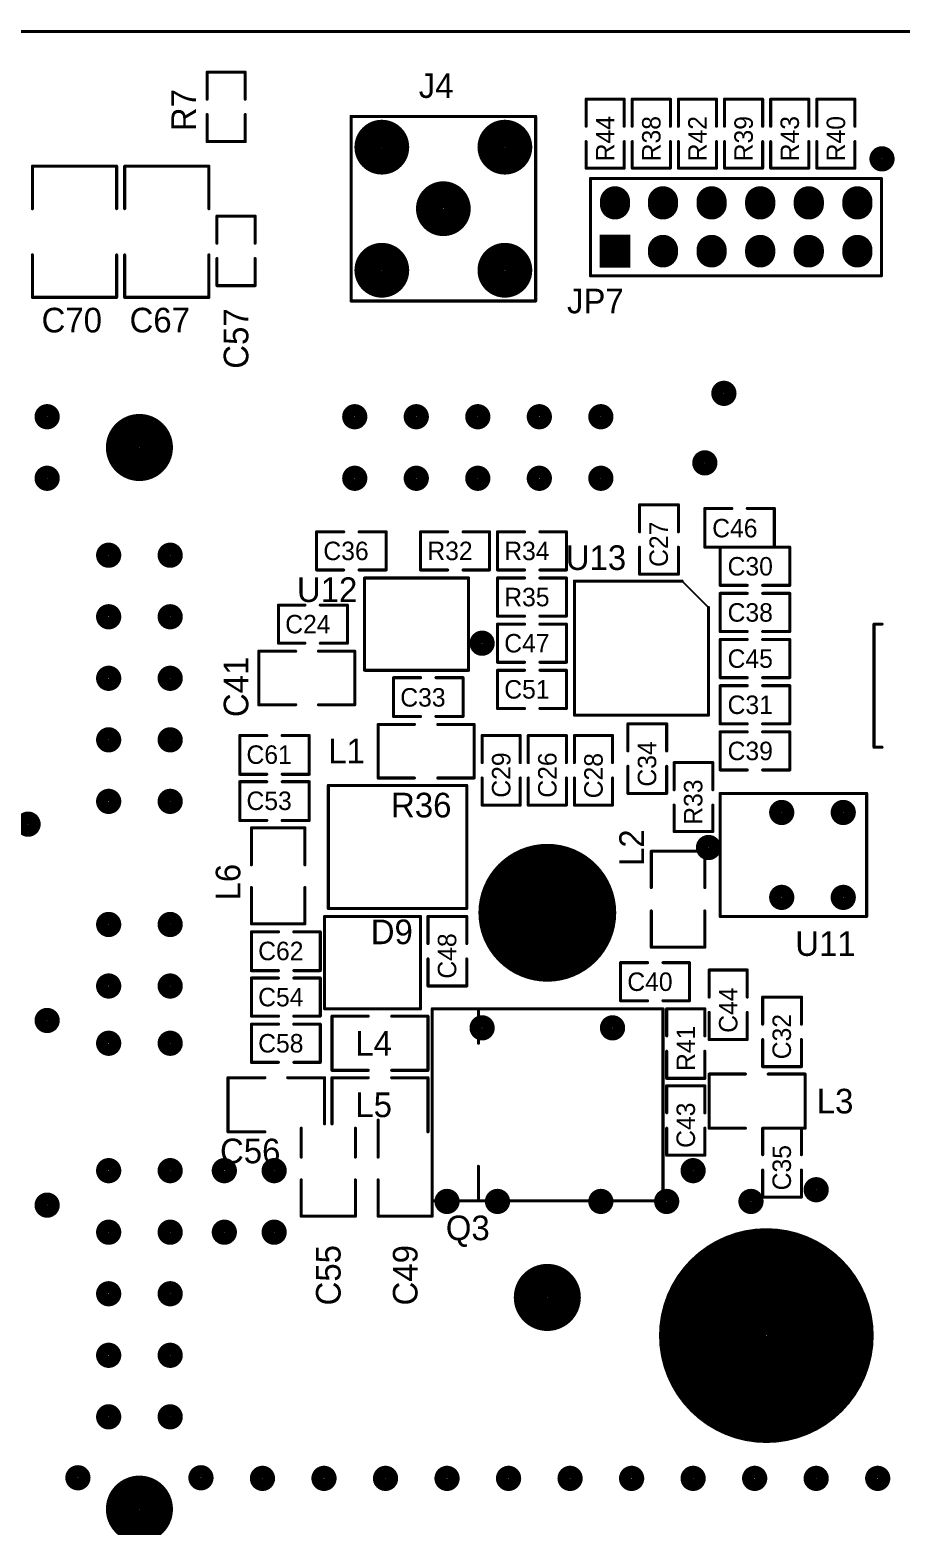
# Model space of a CAD drawing. Extents: x 3.3 to 12.8, y -4.6 to 5.5.
# Drawn here: x 9.709 to 11.125, y 3.085 to 5.516 of the extents above; entities that cross this region are included whole.
import ezdxf

# ---------------------------------------------------------------- set-up
doc = ezdxf.new("R2010")
doc.units = 0
doc.header["$MEASUREMENT"] = 0
for name, color, linetype in [('1', 5, 'CONTINUOUS'), ('12', 1, 'CONTINUOUS'), ('5', 7, 'CONTINUOUS')]:
    doc.layers.add(name, color=color, linetype=linetype)

msp = doc.modelspace()

# ---------------------------------------------------------------- linework, layer by layer
at = {"layer": '1', "const_width": 0.003}
for points in [[(9.996, 5.403), (9.996, 5.447, -1), (9.998, 5.447), (9.998, 5.403, -1), (9.996, 5.403)], [(9.997, 5.448), (10.059, 5.448, -1), (10.059, 5.446), (9.997, 5.446, -1), (9.997, 5.448)], [(10.058, 5.403), (10.058, 5.447, -1), (10.06, 5.447), (10.06, 5.403, -1), (10.058, 5.403)], [(10.614, 5.403), (10.614, 5.359, -1), (10.612, 5.359), (10.612, 5.403, -1), (10.614, 5.403)], [(10.613, 5.404), (10.675, 5.404, -1), (10.675, 5.402), (10.613, 5.402, -1), (10.613, 5.404)], [(10.676, 5.403), (10.676, 5.359, -1), (10.674, 5.359), (10.674, 5.403, -1), (10.676, 5.403)], [(10.689, 5.403), (10.689, 5.359, -1), (10.687, 5.359), (10.687, 5.403, -1), (10.689, 5.403)], [(10.688, 5.404), (10.75, 5.404, -1), (10.75, 5.402), (10.688, 5.402, -1), (10.688, 5.404)], [(10.751, 5.403), (10.751, 5.359, -1), (10.749, 5.359), (10.749, 5.403, -1), (10.751, 5.403)], [(10.764, 5.403), (10.764, 5.359, -1), (10.762, 5.359), (10.762, 5.403, -1), (10.764, 5.403)], [(10.763, 5.404), (10.825, 5.404, -1), (10.825, 5.402), (10.763, 5.402, -1), (10.763, 5.404)], [(10.826, 5.403), (10.826, 5.359, -1), (10.824, 5.359), (10.824, 5.403, -1), (10.826, 5.403)], [(10.839, 5.403), (10.839, 5.359, -1), (10.837, 5.359), (10.837, 5.403, -1), (10.839, 5.403)], [(10.838, 5.404), (10.9, 5.404, -1), (10.9, 5.402), (10.838, 5.402, -1), (10.838, 5.404)], [(10.901, 5.403), (10.901, 5.359, -1), (10.899, 5.359), (10.899, 5.403, -1), (10.901, 5.403)], [(10.914, 5.403), (10.914, 5.359, -1), (10.912, 5.359), (10.912, 5.403, -1), (10.914, 5.403)], [(10.913, 5.404), (10.975, 5.404, -1), (10.975, 5.402), (10.913, 5.402, -1), (10.913, 5.404)], [(10.976, 5.403), (10.976, 5.359, -1), (10.974, 5.359), (10.974, 5.403, -1), (10.976, 5.403)], [(10.989, 5.403), (10.989, 5.359, -1), (10.987, 5.359), (10.987, 5.403, -1), (10.989, 5.403)], [(10.988, 5.404), (11.05, 5.404, -1), (11.05, 5.402), (10.988, 5.402, -1), (10.988, 5.404)], [(11.051, 5.403), (11.051, 5.359, -1), (11.049, 5.359), (11.049, 5.403, -1), (11.051, 5.403)], [(9.996, 5.334), (9.996, 5.378, -1), (9.998, 5.378), (9.998, 5.334, -1), (9.996, 5.334)], [(10.058, 5.334), (10.058, 5.378, -1), (10.06, 5.378), (10.06, 5.334, -1), (10.058, 5.334)], [(10.23, 5.075), (10.23, 5.375, -1), (10.232, 5.375), (10.232, 5.075, -1), (10.23, 5.075)], [(10.531, 5.374), (10.231, 5.374, -1), (10.231, 5.376), (10.531, 5.376, -1), (10.531, 5.374)], [(10.53, 5.075), (10.53, 5.375, -1), (10.532, 5.375), (10.532, 5.075, -1), (10.53, 5.075)], [(10.059, 5.333), (9.997, 5.333, -1), (9.997, 5.335), (10.059, 5.335, -1), (10.059, 5.333)], [(10.614, 5.334), (10.614, 5.291, -1), (10.612, 5.291), (10.612, 5.334, -1), (10.614, 5.334)], [(10.676, 5.334), (10.676, 5.291, -1), (10.674, 5.291), (10.674, 5.334, -1), (10.676, 5.334)], [(10.689, 5.334), (10.689, 5.291, -1), (10.687, 5.291), (10.687, 5.334, -1), (10.689, 5.334)], [(10.751, 5.334), (10.751, 5.291, -1), (10.749, 5.291), (10.749, 5.334, -1), (10.751, 5.334)], [(10.764, 5.334), (10.764, 5.291, -1), (10.762, 5.291), (10.762, 5.334, -1), (10.764, 5.334)], [(10.826, 5.334), (10.826, 5.291, -1), (10.824, 5.291), (10.824, 5.334, -1), (10.826, 5.334)], [(10.839, 5.334), (10.839, 5.291, -1), (10.837, 5.291), (10.837, 5.334, -1), (10.839, 5.334)], [(10.901, 5.334), (10.901, 5.291, -1), (10.899, 5.291), (10.899, 5.334, -1), (10.901, 5.334)], [(10.914, 5.334), (10.914, 5.291, -1), (10.912, 5.291), (10.912, 5.334, -1), (10.914, 5.334)], [(10.976, 5.334), (10.976, 5.291, -1), (10.974, 5.291), (10.974, 5.334, -1), (10.976, 5.334)], [(10.989, 5.334), (10.989, 5.291, -1), (10.987, 5.291), (10.987, 5.334, -1), (10.989, 5.334)], [(11.051, 5.334), (11.051, 5.291, -1), (11.049, 5.291), (11.049, 5.334, -1), (11.051, 5.334)], [(9.85, 5.293), (9.713, 5.293, -1), (9.713, 5.295), (9.85, 5.295, -1), (9.85, 5.293)], [(9.712, 5.225), (9.712, 5.294, -1), (9.714, 5.294), (9.714, 5.225, -1), (9.712, 5.225)], [(9.849, 5.225), (9.849, 5.294, -1), (9.851, 5.294), (9.851, 5.225, -1), (9.849, 5.225)], [(10, 5.293), (9.863, 5.293, -1), (9.863, 5.295), (10, 5.295, -1), (10, 5.293)], [(9.862, 5.225), (9.862, 5.294, -1), (9.864, 5.294), (9.864, 5.225, -1), (9.862, 5.225)], [(9.999, 5.225), (9.999, 5.294, -1), (10.001, 5.294), (10.001, 5.225, -1), (9.999, 5.225)], [(10.675, 5.29), (10.613, 5.29, -1), (10.613, 5.292), (10.675, 5.292, -1), (10.675, 5.29)], [(10.621, 5.274), (10.621, 5.116, -1), (10.619, 5.116), (10.619, 5.274, -1), (10.621, 5.274)], [(10.62, 5.275), (11.093, 5.275, -1), (11.093, 5.273), (10.62, 5.273, -1), (10.62, 5.275)], [(10.75, 5.29), (10.688, 5.29, -1), (10.688, 5.292), (10.75, 5.292, -1), (10.75, 5.29)], [(10.825, 5.29), (10.763, 5.29, -1), (10.763, 5.292), (10.825, 5.292, -1), (10.825, 5.29)], [(10.9, 5.29), (10.838, 5.29, -1), (10.838, 5.292), (10.9, 5.292, -1), (10.9, 5.29)], [(10.975, 5.29), (10.913, 5.29, -1), (10.913, 5.292), (10.975, 5.292, -1), (10.975, 5.29)], [(11.05, 5.29), (10.988, 5.29, -1), (10.988, 5.292), (11.05, 5.292, -1), (11.05, 5.29)], [(11.094, 5.274), (11.094, 5.116, -1), (11.092, 5.116), (11.092, 5.274, -1), (11.094, 5.274)], [(10.014, 5.213), (10.014, 5.169, -1), (10.012, 5.169), (10.012, 5.213, -1), (10.014, 5.213)], [(10.013, 5.214), (10.075, 5.214, -1), (10.075, 5.212), (10.013, 5.212, -1), (10.013, 5.214)], [(10.076, 5.213), (10.076, 5.169, -1), (10.074, 5.169), (10.074, 5.213, -1), (10.076, 5.213)], [(9.714, 5.15), (9.714, 5.081, -1), (9.712, 5.081), (9.712, 5.15, -1), (9.714, 5.15)], [(9.851, 5.15), (9.851, 5.081, -1), (9.849, 5.081), (9.849, 5.15, -1), (9.851, 5.15)], [(9.864, 5.15), (9.864, 5.081, -1), (9.862, 5.081), (9.862, 5.15, -1), (9.864, 5.15)], [(10.001, 5.15), (10.001, 5.081, -1), (9.999, 5.081), (9.999, 5.15, -1), (10.001, 5.15)], [(10.014, 5.144), (10.014, 5.1, -1), (10.012, 5.1), (10.012, 5.144, -1), (10.014, 5.144)], [(10.076, 5.144), (10.076, 5.1, -1), (10.074, 5.1), (10.074, 5.144, -1), (10.076, 5.144)], [(10.62, 5.117), (11.093, 5.117, -1), (11.093, 5.115), (10.62, 5.115, -1), (10.62, 5.117)], [(9.85, 5.08), (9.713, 5.08, -1), (9.713, 5.082), (9.85, 5.082, -1), (9.85, 5.08)], [(10, 5.08), (9.863, 5.08, -1), (9.863, 5.082), (10, 5.082, -1), (10, 5.08)], [(10.075, 5.099), (10.013, 5.099, -1), (10.013, 5.101), (10.075, 5.101, -1), (10.075, 5.099)], [(10.531, 5.074), (10.231, 5.074, -1), (10.231, 5.076), (10.531, 5.076, -1), (10.531, 5.074)], [(10.699, 4.7), (10.699, 4.744, -1), (10.701, 4.744), (10.701, 4.7, -1), (10.699, 4.7)], [(10.7, 4.745), (10.763, 4.745, -1), (10.763, 4.743), (10.7, 4.743, -1), (10.7, 4.745)], [(10.762, 4.7), (10.762, 4.744, -1), (10.764, 4.744), (10.764, 4.7, -1), (10.762, 4.7)], [(10.805, 4.675), (10.805, 4.738, -1), (10.807, 4.738), (10.807, 4.675, -1), (10.805, 4.675)], [(10.85, 4.737), (10.806, 4.737, -1), (10.806, 4.739), (10.85, 4.739, -1), (10.85, 4.737)], [(10.919, 4.737), (10.875, 4.737, -1), (10.875, 4.739), (10.919, 4.739, -1), (10.919, 4.737)], [(10.92, 4.738), (10.92, 4.675, -1), (10.918, 4.675), (10.918, 4.738, -1), (10.92, 4.738)], [(10.174, 4.638), (10.174, 4.7, -1), (10.176, 4.7), (10.176, 4.638, -1), (10.174, 4.638)], [(10.219, 4.699), (10.175, 4.699, -1), (10.175, 4.701), (10.219, 4.701, -1), (10.219, 4.699)], [(10.288, 4.699), (10.244, 4.699, -1), (10.244, 4.701), (10.288, 4.701, -1), (10.288, 4.699)], [(10.289, 4.7), (10.289, 4.638, -1), (10.287, 4.638), (10.287, 4.7, -1), (10.289, 4.7)], [(10.343, 4.638), (10.343, 4.7, -1), (10.345, 4.7), (10.345, 4.638, -1), (10.343, 4.638)], [(10.388, 4.699), (10.344, 4.699, -1), (10.344, 4.701), (10.388, 4.701, -1), (10.388, 4.699)], [(10.456, 4.699), (10.413, 4.699, -1), (10.413, 4.701), (10.456, 4.701, -1), (10.456, 4.699)], [(10.457, 4.7), (10.457, 4.638, -1), (10.455, 4.638), (10.455, 4.7, -1), (10.457, 4.7)], [(10.468, 4.638), (10.468, 4.7, -1), (10.47, 4.7), (10.47, 4.638, -1), (10.468, 4.638)], [(10.513, 4.699), (10.469, 4.699, -1), (10.469, 4.701), (10.513, 4.701, -1), (10.513, 4.699)], [(10.581, 4.699), (10.538, 4.699, -1), (10.538, 4.701), (10.581, 4.701, -1), (10.581, 4.699)], [(10.582, 4.7), (10.582, 4.638, -1), (10.58, 4.638), (10.58, 4.7, -1), (10.582, 4.7)], [(10.699, 4.631), (10.699, 4.675, -1), (10.701, 4.675), (10.701, 4.631, -1), (10.699, 4.631)], [(10.762, 4.631), (10.762, 4.675, -1), (10.764, 4.675), (10.764, 4.631, -1), (10.762, 4.631)], [(10.85, 4.674), (10.806, 4.674, -1), (10.806, 4.676), (10.85, 4.676, -1), (10.85, 4.674)], [(10.83, 4.613), (10.83, 4.675, -1), (10.832, 4.675), (10.832, 4.613, -1), (10.83, 4.613)], [(10.875, 4.674), (10.831, 4.674, -1), (10.831, 4.676), (10.875, 4.676, -1), (10.875, 4.674)], [(10.919, 4.674), (10.875, 4.674, -1), (10.875, 4.676), (10.919, 4.676, -1), (10.919, 4.674)], [(10.944, 4.674), (10.9, 4.674, -1), (10.9, 4.676), (10.944, 4.676, -1), (10.944, 4.674)], [(10.945, 4.675), (10.945, 4.613, -1), (10.943, 4.613), (10.943, 4.675, -1), (10.945, 4.675)], [(10.219, 4.637), (10.175, 4.637, -1), (10.175, 4.639), (10.219, 4.639, -1), (10.219, 4.637)], [(10.288, 4.637), (10.244, 4.637, -1), (10.244, 4.639), (10.288, 4.639, -1), (10.288, 4.637)], [(10.252, 4.475), (10.252, 4.625, -1), (10.254, 4.625), (10.254, 4.475, -1), (10.252, 4.475)], [(10.253, 4.626), (10.422, 4.626, -1), (10.422, 4.624), (10.253, 4.624, -1), (10.253, 4.626)], [(10.388, 4.637), (10.344, 4.637, -1), (10.344, 4.639), (10.388, 4.639, -1), (10.388, 4.637)], [(10.456, 4.637), (10.413, 4.637, -1), (10.413, 4.639), (10.456, 4.639, -1), (10.456, 4.637)], [(10.421, 4.475), (10.421, 4.625, -1), (10.423, 4.625), (10.423, 4.475, -1), (10.421, 4.475)], [(10.513, 4.637), (10.469, 4.637, -1), (10.469, 4.639), (10.513, 4.639, -1), (10.513, 4.637)], [(10.468, 4.563), (10.468, 4.625, -1), (10.47, 4.625), (10.47, 4.563, -1), (10.468, 4.563)], [(10.513, 4.624), (10.469, 4.624, -1), (10.469, 4.626), (10.513, 4.626, -1), (10.513, 4.624)], [(10.581, 4.637), (10.538, 4.637, -1), (10.538, 4.639), (10.581, 4.639, -1), (10.581, 4.637)], [(10.581, 4.624), (10.538, 4.624, -1), (10.538, 4.626), (10.581, 4.626, -1), (10.581, 4.624)], [(10.582, 4.625), (10.582, 4.563, -1), (10.58, 4.563), (10.58, 4.625, -1), (10.582, 4.625)], [(10.595, 4.62), (10.595, 4.402, -1), (10.593, 4.402), (10.593, 4.62, -1), (10.595, 4.62)], [(10.769, 4.619), (10.594, 4.619, -1), (10.594, 4.621), (10.769, 4.621, -1), (10.769, 4.619)], [(10.763, 4.63), (10.7, 4.63, -1), (10.7, 4.632), (10.763, 4.632, -1), (10.763, 4.63)], [(10.769, 4.62), (10.812, 4.577, -1), (10.812, 4.577), (10.769, 4.62, -1), (10.769, 4.62)], [(10.875, 4.612), (10.831, 4.612, -1), (10.831, 4.614), (10.875, 4.614, -1), (10.875, 4.612)], [(10.83, 4.538), (10.83, 4.6, -1), (10.832, 4.6), (10.832, 4.538, -1), (10.83, 4.538)], [(10.875, 4.599), (10.831, 4.599, -1), (10.831, 4.601), (10.875, 4.601, -1), (10.875, 4.599)], [(10.944, 4.612), (10.9, 4.612, -1), (10.9, 4.614), (10.944, 4.614, -1), (10.944, 4.612)], [(10.944, 4.599), (10.9, 4.599, -1), (10.9, 4.601), (10.944, 4.601, -1), (10.944, 4.599)], [(10.945, 4.6), (10.945, 4.538, -1), (10.943, 4.538), (10.943, 4.6, -1), (10.945, 4.6)], [(10.112, 4.519), (10.112, 4.581, -1), (10.114, 4.581), (10.114, 4.519, -1), (10.112, 4.519)], [(10.156, 4.58), (10.113, 4.58, -1), (10.113, 4.582), (10.156, 4.582, -1), (10.156, 4.58)], [(10.225, 4.58), (10.181, 4.58, -1), (10.181, 4.582), (10.225, 4.582, -1), (10.225, 4.58)], [(10.226, 4.581), (10.226, 4.519, -1), (10.224, 4.519), (10.224, 4.581, -1), (10.226, 4.581)], [(10.813, 4.577), (10.813, 4.402, -1), (10.811, 4.402), (10.811, 4.577, -1), (10.813, 4.577)], [(10.513, 4.562), (10.469, 4.562, -1), (10.469, 4.564), (10.513, 4.564, -1), (10.513, 4.562)], [(10.469, 4.551), (10.513, 4.551, -1), (10.513, 4.549), (10.469, 4.549, -1), (10.469, 4.551)], [(10.468, 4.488), (10.468, 4.55, -1), (10.47, 4.55), (10.47, 4.488, -1), (10.468, 4.488)], [(10.581, 4.562), (10.538, 4.562, -1), (10.538, 4.564), (10.581, 4.564, -1), (10.581, 4.562)], [(10.538, 4.551), (10.581, 4.551, -1), (10.581, 4.549), (10.538, 4.549, -1), (10.538, 4.551)], [(10.582, 4.55), (10.582, 4.488, -1), (10.58, 4.488), (10.58, 4.55, -1), (10.582, 4.55)], [(11.08, 4.35), (11.08, 4.55, -1), (11.082, 4.55), (11.082, 4.35, -1), (11.08, 4.35)], [(11.094, 4.549), (11.081, 4.549, -1), (11.081, 4.551), (11.094, 4.551, -1), (11.094, 4.549)], [(10.875, 4.537), (10.831, 4.537, -1), (10.831, 4.539), (10.875, 4.539, -1), (10.875, 4.537)], [(10.83, 4.463), (10.83, 4.525, -1), (10.832, 4.525), (10.832, 4.463, -1), (10.83, 4.463)], [(10.875, 4.524), (10.831, 4.524, -1), (10.831, 4.526), (10.875, 4.526, -1), (10.875, 4.524)], [(10.944, 4.537), (10.9, 4.537, -1), (10.9, 4.539), (10.944, 4.539, -1), (10.944, 4.537)], [(10.944, 4.524), (10.9, 4.524, -1), (10.9, 4.526), (10.944, 4.526, -1), (10.944, 4.524)], [(10.945, 4.525), (10.945, 4.463, -1), (10.943, 4.463), (10.943, 4.525, -1), (10.945, 4.525)], [(10.082, 4.506), (10.082, 4.419, -1), (10.08, 4.419), (10.08, 4.506, -1), (10.082, 4.506)], [(10.141, 4.505), (10.081, 4.505, -1), (10.081, 4.507), (10.141, 4.507, -1), (10.141, 4.505)], [(10.156, 4.518), (10.113, 4.518, -1), (10.113, 4.52), (10.156, 4.52, -1), (10.156, 4.518)], [(10.178, 4.507), (10.237, 4.507, -1), (10.237, 4.505), (10.178, 4.505, -1), (10.178, 4.507)], [(10.225, 4.518), (10.181, 4.518, -1), (10.181, 4.52), (10.225, 4.52, -1), (10.225, 4.518)], [(10.236, 4.419), (10.236, 4.506, -1), (10.238, 4.506), (10.238, 4.419, -1), (10.236, 4.419)], [(10.253, 4.476), (10.422, 4.476, -1), (10.422, 4.474), (10.253, 4.474, -1), (10.253, 4.476)], [(10.469, 4.489), (10.513, 4.489, -1), (10.513, 4.487), (10.469, 4.487, -1), (10.469, 4.489)], [(10.469, 4.476), (10.513, 4.476, -1), (10.513, 4.474), (10.469, 4.474, -1), (10.469, 4.476)], [(10.468, 4.413), (10.468, 4.475, -1), (10.47, 4.475), (10.47, 4.413, -1), (10.468, 4.413)], [(10.538, 4.489), (10.581, 4.489, -1), (10.581, 4.487), (10.538, 4.487, -1), (10.538, 4.489)], [(10.538, 4.476), (10.581, 4.476, -1), (10.581, 4.474), (10.538, 4.474, -1), (10.538, 4.476)], [(10.582, 4.475), (10.582, 4.413, -1), (10.58, 4.413), (10.58, 4.475, -1), (10.582, 4.475)], [(10.3, 4.464), (10.344, 4.464, -1), (10.344, 4.462), (10.3, 4.462, -1), (10.3, 4.464)], [(10.299, 4.4), (10.299, 4.463, -1), (10.301, 4.463), (10.301, 4.4, -1), (10.299, 4.4)], [(10.369, 4.464), (10.413, 4.464, -1), (10.413, 4.462), (10.369, 4.462, -1), (10.369, 4.464)], [(10.414, 4.463), (10.414, 4.4, -1), (10.412, 4.4), (10.412, 4.463, -1), (10.414, 4.463)], [(10.875, 4.462), (10.831, 4.462, -1), (10.831, 4.464), (10.875, 4.464, -1), (10.875, 4.462)], [(10.83, 4.388), (10.83, 4.45, -1), (10.832, 4.45), (10.832, 4.388, -1), (10.83, 4.388)], [(10.875, 4.449), (10.831, 4.449, -1), (10.831, 4.451), (10.875, 4.451, -1), (10.875, 4.449)], [(10.944, 4.462), (10.9, 4.462, -1), (10.9, 4.464), (10.944, 4.464, -1), (10.944, 4.462)], [(10.944, 4.449), (10.9, 4.449, -1), (10.9, 4.451), (10.944, 4.451, -1), (10.944, 4.449)], [(10.945, 4.45), (10.945, 4.388, -1), (10.943, 4.388), (10.943, 4.45, -1), (10.945, 4.45)], [(10.141, 4.418), (10.081, 4.418, -1), (10.081, 4.42), (10.141, 4.42, -1), (10.141, 4.418)], [(10.178, 4.42), (10.237, 4.42, -1), (10.237, 4.418), (10.178, 4.418, -1), (10.178, 4.42)], [(10.3, 4.401), (10.344, 4.401, -1), (10.344, 4.399), (10.3, 4.399, -1), (10.3, 4.401)], [(10.369, 4.401), (10.413, 4.401, -1), (10.413, 4.399), (10.369, 4.399, -1), (10.369, 4.401)], [(10.469, 4.414), (10.513, 4.414, -1), (10.513, 4.412), (10.469, 4.412, -1), (10.469, 4.414)], [(10.538, 4.414), (10.581, 4.414, -1), (10.581, 4.412), (10.538, 4.412, -1), (10.538, 4.414)], [(10.812, 4.401), (10.594, 4.401, -1), (10.594, 4.403), (10.812, 4.403, -1), (10.812, 4.401)], [(10.276, 4.387), (10.276, 4.3, -1), (10.274, 4.3), (10.274, 4.387, -1), (10.276, 4.387)], [(10.334, 4.386), (10.275, 4.386, -1), (10.275, 4.388), (10.334, 4.388, -1), (10.334, 4.386)], [(10.372, 4.388), (10.431, 4.388, -1), (10.431, 4.386), (10.372, 4.386, -1), (10.372, 4.388)], [(10.43, 4.3), (10.43, 4.387, -1), (10.432, 4.387), (10.432, 4.3, -1), (10.43, 4.3)], [(10.682, 4.388), (10.682, 4.344, -1), (10.68, 4.344), (10.68, 4.388, -1), (10.682, 4.388)], [(10.681, 4.389), (10.744, 4.389, -1), (10.744, 4.387), (10.681, 4.387, -1), (10.681, 4.389)], [(10.745, 4.388), (10.745, 4.344, -1), (10.743, 4.344), (10.743, 4.388, -1), (10.745, 4.388)], [(10.875, 4.387), (10.831, 4.387, -1), (10.831, 4.389), (10.875, 4.389, -1), (10.875, 4.387)], [(10.83, 4.313), (10.83, 4.375, -1), (10.832, 4.375), (10.832, 4.313, -1), (10.83, 4.313)], [(10.875, 4.374), (10.831, 4.374, -1), (10.831, 4.376), (10.875, 4.376, -1), (10.875, 4.374)], [(10.944, 4.387), (10.9, 4.387, -1), (10.9, 4.389), (10.944, 4.389, -1), (10.944, 4.387)], [(10.944, 4.374), (10.9, 4.374, -1), (10.9, 4.376), (10.944, 4.376, -1), (10.944, 4.374)], [(10.945, 4.375), (10.945, 4.313, -1), (10.943, 4.313), (10.943, 4.375, -1), (10.945, 4.375)], [(10.049, 4.306), (10.049, 4.369, -1), (10.051, 4.369), (10.051, 4.306, -1), (10.049, 4.306)], [(10.094, 4.368), (10.05, 4.368, -1), (10.05, 4.37), (10.094, 4.37, -1), (10.094, 4.368)], [(10.163, 4.368), (10.119, 4.368, -1), (10.119, 4.37), (10.163, 4.37, -1), (10.163, 4.368)], [(10.164, 4.369), (10.164, 4.306, -1), (10.162, 4.306), (10.162, 4.369, -1), (10.164, 4.369)], [(10.445, 4.369), (10.445, 4.325, -1), (10.443, 4.325), (10.443, 4.369, -1), (10.445, 4.369)], [(10.444, 4.37), (10.506, 4.37, -1), (10.506, 4.368), (10.444, 4.368, -1), (10.444, 4.37)], [(10.507, 4.369), (10.507, 4.325, -1), (10.505, 4.325), (10.505, 4.369, -1), (10.507, 4.369)], [(10.52, 4.369), (10.52, 4.325, -1), (10.518, 4.325), (10.518, 4.369, -1), (10.52, 4.369)], [(10.519, 4.37), (10.581, 4.37, -1), (10.581, 4.368), (10.519, 4.368, -1), (10.519, 4.37)], [(10.582, 4.369), (10.582, 4.325, -1), (10.58, 4.325), (10.58, 4.369, -1), (10.582, 4.369)], [(10.593, 4.325), (10.593, 4.369, -1), (10.595, 4.369), (10.595, 4.325, -1), (10.593, 4.325)], [(10.594, 4.37), (10.656, 4.37, -1), (10.656, 4.368), (10.594, 4.368, -1), (10.594, 4.37)], [(10.655, 4.325), (10.655, 4.369, -1), (10.657, 4.369), (10.657, 4.325, -1), (10.655, 4.325)], [(11.094, 4.349), (11.081, 4.349, -1), (11.081, 4.351), (11.094, 4.351, -1), (11.094, 4.349)], [(10.757, 4.325), (10.757, 4.281, -1), (10.755, 4.281), (10.755, 4.325, -1), (10.757, 4.325)], [(10.756, 4.326), (10.819, 4.326, -1), (10.819, 4.324), (10.756, 4.324, -1), (10.756, 4.326)], [(10.82, 4.325), (10.82, 4.281, -1), (10.818, 4.281), (10.818, 4.325, -1), (10.82, 4.325)], [(10.094, 4.305), (10.05, 4.305, -1), (10.05, 4.307), (10.094, 4.307, -1), (10.094, 4.305)], [(10.163, 4.305), (10.119, 4.305, -1), (10.119, 4.307), (10.163, 4.307, -1), (10.163, 4.305)], [(10.682, 4.319), (10.682, 4.275, -1), (10.68, 4.275), (10.68, 4.319, -1), (10.682, 4.319)], [(10.745, 4.319), (10.745, 4.275, -1), (10.743, 4.275), (10.743, 4.319, -1), (10.745, 4.319)], [(10.875, 4.312), (10.831, 4.312, -1), (10.831, 4.314), (10.875, 4.314, -1), (10.875, 4.312)], [(10.944, 4.312), (10.9, 4.312, -1), (10.9, 4.314), (10.944, 4.314, -1), (10.944, 4.312)], [(10.049, 4.231), (10.049, 4.294, -1), (10.051, 4.294), (10.051, 4.231, -1), (10.049, 4.231)], [(10.094, 4.293), (10.05, 4.293, -1), (10.05, 4.295), (10.094, 4.295, -1), (10.094, 4.293)], [(10.163, 4.293), (10.119, 4.293, -1), (10.119, 4.295), (10.163, 4.295, -1), (10.163, 4.293)], [(10.164, 4.294), (10.164, 4.231, -1), (10.162, 4.231), (10.162, 4.294, -1), (10.164, 4.294)], [(10.419, 4.287), (10.194, 4.287, -1), (10.194, 4.289), (10.419, 4.289, -1), (10.419, 4.287)], [(10.193, 4.088), (10.193, 4.288, -1), (10.195, 4.288), (10.195, 4.088, -1), (10.193, 4.088)], [(10.334, 4.299), (10.275, 4.299, -1), (10.275, 4.301), (10.334, 4.301, -1), (10.334, 4.299)], [(10.372, 4.301), (10.431, 4.301, -1), (10.431, 4.299), (10.372, 4.299, -1), (10.372, 4.301)], [(10.418, 4.088), (10.418, 4.288, -1), (10.42, 4.288), (10.42, 4.088, -1), (10.418, 4.088)], [(10.445, 4.3), (10.445, 4.256, -1), (10.443, 4.256), (10.443, 4.3, -1), (10.445, 4.3)], [(10.507, 4.3), (10.507, 4.256, -1), (10.505, 4.256), (10.505, 4.3, -1), (10.507, 4.3)], [(10.52, 4.3), (10.52, 4.256, -1), (10.518, 4.256), (10.518, 4.3, -1), (10.52, 4.3)], [(10.582, 4.3), (10.582, 4.256, -1), (10.58, 4.256), (10.58, 4.3, -1), (10.582, 4.3)], [(10.593, 4.256), (10.593, 4.3, -1), (10.595, 4.3), (10.595, 4.256, -1), (10.593, 4.256)], [(10.655, 4.256), (10.655, 4.3, -1), (10.657, 4.3), (10.657, 4.256, -1), (10.655, 4.256)], [(10.506, 4.255), (10.444, 4.255, -1), (10.444, 4.257), (10.506, 4.257, -1), (10.506, 4.255)], [(10.581, 4.255), (10.519, 4.255, -1), (10.519, 4.257), (10.581, 4.257, -1), (10.581, 4.255)], [(10.656, 4.255), (10.594, 4.255, -1), (10.594, 4.257), (10.656, 4.257, -1), (10.656, 4.255)], [(10.744, 4.274), (10.681, 4.274, -1), (10.681, 4.276), (10.744, 4.276, -1), (10.744, 4.274)], [(10.757, 4.256), (10.757, 4.213, -1), (10.755, 4.213), (10.755, 4.256, -1), (10.757, 4.256)], [(10.82, 4.256), (10.82, 4.213, -1), (10.818, 4.213), (10.818, 4.256, -1), (10.82, 4.256)], [(10.831, 4.276), (11.069, 4.276, -1), (11.069, 4.274), (10.831, 4.274, -1), (10.831, 4.276)], [(10.83, 4.075), (10.83, 4.275, -1), (10.832, 4.275), (10.832, 4.075, -1), (10.83, 4.075)], [(11.068, 4.075), (11.068, 4.275, -1), (11.07, 4.275), (11.07, 4.075, -1), (11.068, 4.075)], [(10.094, 4.23), (10.05, 4.23, -1), (10.05, 4.232), (10.094, 4.232, -1), (10.094, 4.23)], [(10.163, 4.23), (10.119, 4.23, -1), (10.119, 4.232), (10.163, 4.232, -1), (10.163, 4.23)], [(10.156, 4.218), (10.069, 4.218, -1), (10.069, 4.22), (10.156, 4.22, -1), (10.156, 4.218)], [(10.068, 4.159), (10.068, 4.219, -1), (10.07, 4.219), (10.07, 4.159, -1), (10.068, 4.159)], [(10.155, 4.159), (10.155, 4.219, -1), (10.157, 4.219), (10.157, 4.159, -1), (10.155, 4.159)], [(10.819, 4.212), (10.756, 4.212, -1), (10.756, 4.214), (10.819, 4.214, -1), (10.819, 4.212)], [(10.806, 4.18), (10.719, 4.18, -1), (10.719, 4.182), (10.806, 4.182, -1), (10.806, 4.18)], [(10.718, 4.122), (10.718, 4.181, -1), (10.72, 4.181), (10.72, 4.122, -1), (10.718, 4.122)], [(10.805, 4.122), (10.805, 4.181, -1), (10.807, 4.181), (10.807, 4.122, -1), (10.805, 4.122)], [(10.07, 4.122), (10.07, 4.063, -1), (10.068, 4.063), (10.068, 4.122, -1), (10.07, 4.122)], [(10.157, 4.122), (10.157, 4.063, -1), (10.155, 4.063), (10.155, 4.122, -1), (10.157, 4.122)], [(10.419, 4.087), (10.194, 4.087, -1), (10.194, 4.089), (10.419, 4.089, -1), (10.419, 4.087)], [(10.72, 4.084), (10.72, 4.025, -1), (10.718, 4.025), (10.718, 4.084, -1), (10.72, 4.084)], [(10.807, 4.084), (10.807, 4.025, -1), (10.805, 4.025), (10.805, 4.084, -1), (10.807, 4.084)], [(10.069, 4.064), (10.156, 4.064, -1), (10.156, 4.062), (10.069, 4.062, -1), (10.069, 4.064)], [(10.188, 4.076), (10.344, 4.076, -1), (10.344, 4.074), (10.188, 4.074, -1), (10.188, 4.076)], [(10.187, 3.925), (10.187, 4.075, -1), (10.189, 4.075), (10.189, 3.925, -1), (10.187, 3.925)], [(10.343, 3.925), (10.343, 4.075, -1), (10.345, 4.075), (10.345, 3.925, -1), (10.343, 3.925)], [(10.355, 4.031), (10.355, 4.075, -1), (10.357, 4.075), (10.357, 4.031, -1), (10.355, 4.031)], [(10.356, 4.076), (10.419, 4.076, -1), (10.419, 4.074), (10.356, 4.074, -1), (10.356, 4.076)], [(10.418, 4.031), (10.418, 4.075, -1), (10.42, 4.075), (10.42, 4.031, -1), (10.418, 4.031)], [(10.831, 4.076), (11.069, 4.076, -1), (11.069, 4.074), (10.831, 4.074, -1), (10.831, 4.076)], [(10.069, 4.051), (10.113, 4.051, -1), (10.113, 4.049), (10.069, 4.049, -1), (10.069, 4.051)], [(10.068, 3.987), (10.068, 4.05, -1), (10.07, 4.05), (10.07, 3.987, -1), (10.068, 3.987)], [(10.138, 4.051), (10.181, 4.051, -1), (10.181, 4.049), (10.138, 4.049, -1), (10.138, 4.051)], [(10.182, 4.05), (10.182, 3.987, -1), (10.18, 3.987), (10.18, 4.05, -1), (10.182, 4.05)], [(10.719, 4.026), (10.806, 4.026, -1), (10.806, 4.024), (10.719, 4.024, -1), (10.719, 4.026)], [(10.069, 3.988), (10.113, 3.988, -1), (10.113, 3.986), (10.069, 3.986, -1), (10.069, 3.988)], [(10.138, 3.988), (10.181, 3.988, -1), (10.181, 3.986), (10.138, 3.986, -1), (10.138, 3.988)], [(10.355, 3.962), (10.355, 4.006, -1), (10.357, 4.006), (10.357, 3.962, -1), (10.355, 3.962)], [(10.418, 3.962), (10.418, 4.006, -1), (10.42, 4.006), (10.42, 3.962, -1), (10.418, 3.962)], [(10.669, 4.001), (10.713, 4.001, -1), (10.713, 3.999), (10.669, 3.999, -1), (10.669, 4.001)], [(10.668, 3.938), (10.668, 4, -1), (10.67, 4), (10.67, 3.938, -1), (10.668, 3.938)], [(10.738, 4.001), (10.781, 4.001, -1), (10.781, 3.999), (10.738, 3.999, -1), (10.738, 4.001)], [(10.782, 4), (10.782, 3.938, -1), (10.78, 3.938), (10.78, 4, -1), (10.782, 4)], [(10.814, 3.988), (10.814, 3.944, -1), (10.812, 3.944), (10.812, 3.988, -1), (10.814, 3.988)], [(10.813, 3.989), (10.875, 3.989, -1), (10.875, 3.987), (10.813, 3.987, -1), (10.813, 3.989)], [(10.876, 3.988), (10.876, 3.944, -1), (10.874, 3.944), (10.874, 3.988, -1), (10.876, 3.988)], [(10.069, 3.976), (10.113, 3.976, -1), (10.113, 3.974), (10.069, 3.974, -1), (10.069, 3.976)], [(10.068, 3.913), (10.068, 3.975, -1), (10.07, 3.975), (10.07, 3.913, -1), (10.068, 3.913)], [(10.138, 3.976), (10.181, 3.976, -1), (10.181, 3.974), (10.138, 3.974, -1), (10.138, 3.976)], [(10.182, 3.975), (10.182, 3.913, -1), (10.18, 3.913), (10.18, 3.975, -1), (10.182, 3.975)], [(10.419, 3.961), (10.356, 3.961, -1), (10.356, 3.963), (10.419, 3.963, -1), (10.419, 3.961)], [(10.669, 3.939), (10.713, 3.939, -1), (10.713, 3.937), (10.669, 3.937, -1), (10.669, 3.939)], [(10.738, 3.939), (10.781, 3.939, -1), (10.781, 3.937), (10.738, 3.937, -1), (10.738, 3.939)], [(10.899, 3.9), (10.899, 3.944, -1), (10.901, 3.944), (10.901, 3.9, -1), (10.899, 3.9)], [(10.9, 3.945), (10.963, 3.945, -1), (10.963, 3.943), (10.9, 3.943, -1), (10.9, 3.945)], [(10.962, 3.9), (10.962, 3.944, -1), (10.964, 3.944), (10.964, 3.9, -1), (10.962, 3.9)], [(10.069, 3.914), (10.113, 3.914, -1), (10.113, 3.912), (10.069, 3.912, -1), (10.069, 3.914)], [(10.138, 3.914), (10.181, 3.914, -1), (10.181, 3.912), (10.138, 3.912, -1), (10.138, 3.914)], [(10.188, 3.926), (10.344, 3.926, -1), (10.344, 3.924), (10.188, 3.924, -1), (10.188, 3.926)], [(10.201, 3.913), (10.201, 3.825, -1), (10.199, 3.825), (10.199, 3.913, -1), (10.201, 3.913)], [(10.259, 3.912), (10.2, 3.912, -1), (10.2, 3.914), (10.259, 3.914, -1), (10.259, 3.912)], [(10.297, 3.914), (10.356, 3.914, -1), (10.356, 3.912), (10.297, 3.912, -1), (10.297, 3.914)], [(10.355, 3.825), (10.355, 3.913, -1), (10.357, 3.913), (10.357, 3.825, -1), (10.355, 3.825)], [(10.364, 3.925), (10.364, 3.613, -1), (10.362, 3.613), (10.362, 3.925, -1), (10.364, 3.925)], [(10.738, 3.924), (10.363, 3.924, -1), (10.363, 3.926), (10.738, 3.926, -1), (10.738, 3.924)], [(10.439, 3.925), (10.439, 3.869, -1), (10.437, 3.869), (10.437, 3.925, -1), (10.439, 3.925)], [(10.739, 3.925), (10.739, 3.613, -1), (10.737, 3.613), (10.737, 3.925, -1), (10.739, 3.925)], [(10.743, 3.881), (10.743, 3.925, -1), (10.745, 3.925), (10.745, 3.881, -1), (10.743, 3.881)], [(10.744, 3.926), (10.806, 3.926, -1), (10.806, 3.924), (10.744, 3.924, -1), (10.744, 3.926)], [(10.805, 3.881), (10.805, 3.925, -1), (10.807, 3.925), (10.807, 3.881, -1), (10.805, 3.881)], [(10.814, 3.919), (10.814, 3.875, -1), (10.812, 3.875), (10.812, 3.919, -1), (10.814, 3.919)], [(10.876, 3.919), (10.876, 3.875, -1), (10.874, 3.875), (10.874, 3.919, -1), (10.876, 3.919)], [(10.069, 3.901), (10.113, 3.901, -1), (10.113, 3.899), (10.069, 3.899, -1), (10.069, 3.901)], [(10.068, 3.838), (10.068, 3.9, -1), (10.07, 3.9), (10.07, 3.838, -1), (10.068, 3.838)], [(10.138, 3.901), (10.181, 3.901, -1), (10.181, 3.899), (10.138, 3.899, -1), (10.138, 3.901)], [(10.182, 3.9), (10.182, 3.838, -1), (10.18, 3.838), (10.18, 3.9, -1), (10.182, 3.9)], [(10.875, 3.874), (10.813, 3.874, -1), (10.813, 3.876), (10.875, 3.876, -1), (10.875, 3.874)], [(10.899, 3.831), (10.899, 3.875, -1), (10.901, 3.875), (10.901, 3.831, -1), (10.899, 3.831)], [(10.962, 3.831), (10.962, 3.875, -1), (10.964, 3.875), (10.964, 3.831, -1), (10.962, 3.831)], [(10.743, 3.812), (10.743, 3.856, -1), (10.745, 3.856), (10.745, 3.812, -1), (10.743, 3.812)], [(10.805, 3.812), (10.805, 3.856, -1), (10.807, 3.856), (10.807, 3.812, -1), (10.805, 3.812)], [(10.069, 3.839), (10.113, 3.839, -1), (10.113, 3.837), (10.069, 3.837, -1), (10.069, 3.839)], [(10.138, 3.839), (10.181, 3.839, -1), (10.181, 3.837), (10.138, 3.837, -1), (10.138, 3.839)], [(10.259, 3.824), (10.2, 3.824, -1), (10.2, 3.826), (10.259, 3.826, -1), (10.259, 3.824)], [(10.297, 3.826), (10.356, 3.826, -1), (10.356, 3.824), (10.297, 3.824, -1), (10.297, 3.826)], [(10.814, 3.819), (10.814, 3.731, -1), (10.812, 3.731), (10.812, 3.819, -1), (10.814, 3.819)], [(10.872, 3.818), (10.813, 3.818, -1), (10.813, 3.82), (10.872, 3.82, -1), (10.872, 3.818)], [(10.963, 3.83), (10.9, 3.83, -1), (10.9, 3.832), (10.963, 3.832, -1), (10.963, 3.83)], [(10.909, 3.82), (10.969, 3.82, -1), (10.969, 3.818), (10.909, 3.818, -1), (10.909, 3.82)], [(10.968, 3.731), (10.968, 3.819, -1), (10.97, 3.819), (10.97, 3.731, -1), (10.968, 3.731)], [(10.032, 3.813), (10.032, 3.725, -1), (10.03, 3.725), (10.03, 3.813, -1), (10.032, 3.813)], [(10.091, 3.812), (10.031, 3.812, -1), (10.031, 3.814), (10.091, 3.814, -1), (10.091, 3.812)], [(10.128, 3.814), (10.188, 3.814, -1), (10.188, 3.812), (10.128, 3.812, -1), (10.128, 3.814)], [(10.189, 3.813), (10.189, 3.738, -1), (10.187, 3.738), (10.187, 3.813, -1), (10.189, 3.813)], [(10.259, 3.812), (10.2, 3.812, -1), (10.2, 3.814), (10.259, 3.814, -1), (10.259, 3.812)], [(10.201, 3.813), (10.201, 3.738, -1), (10.199, 3.738), (10.199, 3.813, -1), (10.201, 3.813)], [(10.297, 3.814), (10.356, 3.814, -1), (10.356, 3.812), (10.297, 3.812, -1), (10.297, 3.814)], [(10.355, 3.725), (10.355, 3.813, -1), (10.357, 3.813), (10.357, 3.725, -1), (10.355, 3.725)], [(10.806, 3.811), (10.744, 3.811, -1), (10.744, 3.813), (10.806, 3.813, -1), (10.806, 3.811)], [(10.743, 3.756), (10.743, 3.8, -1), (10.745, 3.8), (10.745, 3.756, -1), (10.743, 3.756)], [(10.744, 3.801), (10.806, 3.801, -1), (10.806, 3.799), (10.744, 3.799, -1), (10.744, 3.801)], [(10.805, 3.756), (10.805, 3.8, -1), (10.807, 3.8), (10.807, 3.756, -1), (10.805, 3.756)], [(10.274, 3.684), (10.274, 3.744, -1), (10.276, 3.744), (10.276, 3.684, -1), (10.274, 3.684)], [(10.362, 3.684), (10.362, 3.744, -1), (10.364, 3.744), (10.364, 3.684, -1), (10.362, 3.684)], [(10.091, 3.724), (10.031, 3.724, -1), (10.031, 3.726), (10.091, 3.726, -1), (10.091, 3.724)], [(10.149, 3.684), (10.149, 3.731, -1), (10.151, 3.731), (10.151, 3.684, -1), (10.149, 3.684)], [(10.188, 3.739), (10.188, 3.739, -1), (10.188, 3.737), (10.188, 3.737, -1), (10.188, 3.739)], [(10.2, 3.739), (10.2, 3.739, -1), (10.2, 3.737), (10.2, 3.737, -1), (10.2, 3.739)], [(10.237, 3.684), (10.237, 3.731, -1), (10.239, 3.731), (10.239, 3.684, -1), (10.237, 3.684)], [(10.743, 3.687), (10.743, 3.731, -1), (10.745, 3.731), (10.745, 3.687, -1), (10.743, 3.687)], [(10.805, 3.687), (10.805, 3.731, -1), (10.807, 3.731), (10.807, 3.687, -1), (10.805, 3.687)], [(10.872, 3.73), (10.813, 3.73, -1), (10.813, 3.732), (10.872, 3.732, -1), (10.872, 3.73)], [(10.899, 3.688), (10.899, 3.731, -1), (10.901, 3.731), (10.901, 3.688, -1), (10.899, 3.688)], [(10.9, 3.732), (10.963, 3.732, -1), (10.963, 3.73), (10.9, 3.73, -1), (10.9, 3.732)], [(10.909, 3.732), (10.969, 3.732, -1), (10.969, 3.73), (10.909, 3.73, -1), (10.909, 3.732)], [(10.962, 3.688), (10.962, 3.731, -1), (10.964, 3.731), (10.964, 3.688, -1), (10.962, 3.688)], [(10.439, 3.669), (10.439, 3.613, -1), (10.437, 3.613), (10.437, 3.669, -1), (10.439, 3.669)], [(10.806, 3.686), (10.744, 3.686, -1), (10.744, 3.688), (10.806, 3.688, -1), (10.806, 3.686)], [(10.151, 3.647), (10.151, 3.588, -1), (10.149, 3.588), (10.149, 3.647, -1), (10.151, 3.647)], [(10.239, 3.647), (10.239, 3.588, -1), (10.237, 3.588), (10.237, 3.647, -1), (10.239, 3.647)], [(10.276, 3.647), (10.276, 3.588, -1), (10.274, 3.588), (10.274, 3.647, -1), (10.276, 3.647)], [(10.364, 3.647), (10.364, 3.588, -1), (10.362, 3.588), (10.362, 3.647, -1), (10.364, 3.647)], [(10.899, 3.619), (10.899, 3.663, -1), (10.901, 3.663), (10.901, 3.619, -1), (10.899, 3.619)], [(10.962, 3.619), (10.962, 3.663, -1), (10.964, 3.663), (10.964, 3.619, -1), (10.962, 3.619)], [(10.738, 3.612), (10.363, 3.612, -1), (10.363, 3.614), (10.738, 3.614, -1), (10.738, 3.612)], [(10.963, 3.618), (10.9, 3.618, -1), (10.9, 3.62), (10.963, 3.62, -1), (10.963, 3.618)], [(10.15, 3.589), (10.238, 3.589, -1), (10.238, 3.587), (10.15, 3.587, -1), (10.15, 3.589)], [(10.275, 3.589), (10.363, 3.589, -1), (10.363, 3.587), (10.275, 3.587, -1), (10.275, 3.589)]]:
    msp.add_lwpolyline(points, format="xyb", dxfattribs=at)
at = {"layer": '5'}
for points, const_width in [([(12.763, 5.512), (3.325, 5.512, -1), (3.325, 5.514), (12.763, 5.514, -1), (12.763, 5.512)], 0.003), ([(10.281, 5.347), (10.281, 5.347, -1), (10.281, 5.303), (10.281, 5.303, -1), (10.281, 5.347)], 0.045), ([(10.481, 5.347), (10.481, 5.347, -1), (10.481, 5.303), (10.481, 5.303, -1), (10.481, 5.347)], 0.045), ([(11.094, 5.316), (11.094, 5.316, -1), (11.094, 5.296), (11.094, 5.296, -1), (11.094, 5.316)], 0.021), ([(10.381, 5.247), (10.381, 5.247, -1), (10.381, 5.203), (10.381, 5.203, -1), (10.381, 5.247)], 0.045), ([(10.672, 5.237), (10.672, 5.232, -1), (10.648, 5.232), (10.648, 5.237, -1), (10.672, 5.237)], 0.025), ([(10.75, 5.237), (10.75, 5.232, -1), (10.726, 5.232), (10.726, 5.237, -1), (10.75, 5.237)], 0.025), ([(10.829, 5.237), (10.829, 5.232, -1), (10.805, 5.232), (10.805, 5.237, -1), (10.829, 5.237)], 0.025), ([(10.908, 5.237), (10.908, 5.232, -1), (10.884, 5.232), (10.884, 5.237, -1), (10.908, 5.237)], 0.025), ([(10.987, 5.237), (10.987, 5.232, -1), (10.963, 5.232), (10.963, 5.237, -1), (10.987, 5.237)], 0.025), ([(11.066, 5.237), (11.066, 5.232, -1), (11.042, 5.232), (11.042, 5.237, -1), (11.066, 5.237)], 0.025), ([(10.75, 5.158), (10.75, 5.154, -1), (10.726, 5.154), (10.726, 5.158, -1), (10.75, 5.158)], 0.025), ([(10.829, 5.158), (10.829, 5.154, -1), (10.805, 5.154), (10.805, 5.158, -1), (10.829, 5.158)], 0.025), ([(10.908, 5.158), (10.908, 5.154, -1), (10.884, 5.154), (10.884, 5.158, -1), (10.908, 5.158)], 0.025), ([(10.987, 5.158), (10.987, 5.154, -1), (10.963, 5.154), (10.963, 5.158, -1), (10.987, 5.158)], 0.025), ([(11.066, 5.158), (11.066, 5.154, -1), (11.042, 5.154), (11.042, 5.158, -1), (11.066, 5.158)], 0.025), ([(10.281, 5.147), (10.281, 5.147, -1), (10.281, 5.103), (10.281, 5.103, -1), (10.281, 5.147)], 0.045), ([(10.481, 5.147), (10.481, 5.147, -1), (10.481, 5.103), (10.481, 5.103, -1), (10.481, 5.147)], 0.045), ([(10.837, 4.935), (10.837, 4.935, -1), (10.837, 4.915), (10.837, 4.915, -1), (10.837, 4.935)], 0.021), ([(9.737, 4.897), (9.737, 4.897, -1), (9.737, 4.877), (9.737, 4.877, -1), (9.737, 4.897)], 0.021), ([(9.887, 4.864), (9.887, 4.864, -1), (9.887, 4.81), (9.887, 4.81, -1), (9.887, 4.864)], 0.055), ([(10.237, 4.897), (10.237, 4.897, -1), (10.237, 4.877), (10.237, 4.877, -1), (10.237, 4.897)], 0.021), ([(10.337, 4.897), (10.337, 4.897, -1), (10.337, 4.877), (10.337, 4.877, -1), (10.337, 4.897)], 0.021), ([(10.437, 4.897), (10.437, 4.897, -1), (10.437, 4.877), (10.437, 4.877, -1), (10.437, 4.897)], 0.021), ([(10.537, 4.897), (10.537, 4.897, -1), (10.537, 4.877), (10.537, 4.877, -1), (10.537, 4.897)], 0.021), ([(10.637, 4.897), (10.637, 4.897, -1), (10.637, 4.877), (10.637, 4.877, -1), (10.637, 4.897)], 0.021), ([(10.806, 4.822), (10.806, 4.822, -1), (10.806, 4.802), (10.806, 4.802, -1), (10.806, 4.822)], 0.021), ([(9.737, 4.797), (9.737, 4.797, -1), (9.737, 4.777), (9.737, 4.777, -1), (9.737, 4.797)], 0.021), ([(10.237, 4.797), (10.237, 4.797, -1), (10.237, 4.777), (10.237, 4.777, -1), (10.237, 4.797)], 0.021), ([(10.337, 4.797), (10.337, 4.797, -1), (10.337, 4.777), (10.337, 4.777, -1), (10.337, 4.797)], 0.021), ([(10.437, 4.797), (10.437, 4.797, -1), (10.437, 4.777), (10.437, 4.777, -1), (10.437, 4.797)], 0.021), ([(10.537, 4.797), (10.537, 4.797, -1), (10.537, 4.777), (10.537, 4.777, -1), (10.537, 4.797)], 0.021), ([(10.637, 4.797), (10.637, 4.797, -1), (10.637, 4.777), (10.637, 4.777, -1), (10.637, 4.797)], 0.021), ([(9.837, 4.672), (9.837, 4.672, -1), (9.837, 4.652), (9.837, 4.652, -1), (9.837, 4.672)], 0.021), ([(9.937, 4.672), (9.937, 4.672, -1), (9.937, 4.652), (9.937, 4.652, -1), (9.937, 4.672)], 0.021), ([(9.837, 4.572), (9.837, 4.572, -1), (9.837, 4.552), (9.837, 4.552, -1), (9.837, 4.572)], 0.021), ([(9.937, 4.572), (9.937, 4.572, -1), (9.937, 4.552), (9.937, 4.552, -1), (9.937, 4.572)], 0.021), ([(10.444, 4.529), (10.444, 4.529, -1), (10.444, 4.509), (10.444, 4.509, -1), (10.444, 4.529)], 0.021), ([(9.837, 4.472), (9.837, 4.472, -1), (9.837, 4.452), (9.837, 4.452, -1), (9.837, 4.472)], 0.021), ([(9.937, 4.472), (9.937, 4.472, -1), (9.937, 4.452), (9.937, 4.452, -1), (9.937, 4.472)], 0.021), ([(9.837, 4.372), (9.837, 4.372, -1), (9.837, 4.352), (9.837, 4.352, -1), (9.837, 4.372)], 0.021), ([(9.937, 4.372), (9.937, 4.372, -1), (9.937, 4.352), (9.937, 4.352, -1), (9.937, 4.372)], 0.021), ([(9.837, 4.272), (9.837, 4.272, -1), (9.837, 4.252), (9.837, 4.252, -1), (9.837, 4.272)], 0.021), ([(9.937, 4.272), (9.937, 4.272, -1), (9.937, 4.252), (9.937, 4.252, -1), (9.937, 4.272)], 0.021), ([(10.931, 4.254), (10.931, 4.254, -1), (10.931, 4.234), (10.931, 4.234, -1), (10.931, 4.254)], 0.021), ([(11.031, 4.254), (11.031, 4.254, -1), (11.031, 4.234), (11.031, 4.234, -1), (11.031, 4.254)], 0.021), ([(9.706, 4.235), (9.706, 4.235, -1), (9.706, 4.215), (9.706, 4.215, -1), (9.706, 4.235)], 0.021), ([(10.812, 4.197), (10.812, 4.197, -1), (10.812, 4.177), (10.812, 4.177, -1), (10.812, 4.197)], 0.021), ([(10.55, 4.137), (10.55, 4.137, -1), (10.55, 4.025), (10.55, 4.025, -1), (10.55, 4.137)], 0.112), ([(10.931, 4.116), (10.931, 4.116, -1), (10.931, 4.096), (10.931, 4.096, -1), (10.931, 4.116)], 0.021), ([(11.031, 4.116), (11.031, 4.116, -1), (11.031, 4.096), (11.031, 4.096, -1), (11.031, 4.116)], 0.021), ([(9.837, 4.072), (9.837, 4.072, -1), (9.837, 4.052), (9.837, 4.052, -1), (9.837, 4.072)], 0.021), ([(9.937, 4.072), (9.937, 4.072, -1), (9.937, 4.052), (9.937, 4.052, -1), (9.937, 4.072)], 0.021), ([(9.837, 3.972), (9.837, 3.972, -1), (9.837, 3.952), (9.837, 3.952, -1), (9.837, 3.972)], 0.021), ([(9.937, 3.972), (9.937, 3.972, -1), (9.937, 3.952), (9.937, 3.952, -1), (9.937, 3.972)], 0.021), ([(9.737, 3.916), (9.737, 3.916, -1), (9.737, 3.896), (9.737, 3.896, -1), (9.737, 3.916)], 0.021), ([(10.444, 3.904), (10.444, 3.904, -1), (10.444, 3.884), (10.444, 3.884, -1), (10.444, 3.904)], 0.021), ([(10.656, 3.904), (10.656, 3.904, -1), (10.656, 3.884), (10.656, 3.884, -1), (10.656, 3.904)], 0.021), ([(9.837, 3.879), (9.837, 3.879, -1), (9.837, 3.859), (9.837, 3.859, -1), (9.837, 3.879)], 0.021), ([(9.937, 3.879), (9.937, 3.879, -1), (9.937, 3.859), (9.937, 3.859, -1), (9.937, 3.879)], 0.021), ([(9.837, 3.672), (9.837, 3.672, -1), (9.837, 3.652), (9.837, 3.652, -1), (9.837, 3.672)], 0.021), ([(9.937, 3.672), (9.937, 3.672, -1), (9.937, 3.652), (9.937, 3.652, -1), (9.937, 3.672)], 0.021), ([(10.025, 3.672), (10.025, 3.672, -1), (10.025, 3.652), (10.025, 3.652, -1), (10.025, 3.672)], 0.021), ([(10.106, 3.672), (10.106, 3.672, -1), (10.106, 3.652), (10.106, 3.652, -1), (10.106, 3.672)], 0.021), ([(10.787, 3.672), (10.787, 3.672, -1), (10.787, 3.652), (10.787, 3.652, -1), (10.787, 3.672)], 0.021), ([(10.987, 3.641), (10.987, 3.641, -1), (10.987, 3.621), (10.987, 3.621, -1), (10.987, 3.641)], 0.021), ([(9.737, 3.616), (9.737, 3.616, -1), (9.737, 3.596), (9.737, 3.596, -1), (9.737, 3.616)], 0.021), ([(10.387, 3.622), (10.387, 3.622, -1), (10.387, 3.602), (10.387, 3.602, -1), (10.387, 3.622)], 0.021), ([(10.469, 3.622), (10.469, 3.622, -1), (10.469, 3.602), (10.469, 3.602, -1), (10.469, 3.622)], 0.021), ([(10.637, 3.622), (10.637, 3.622, -1), (10.637, 3.602), (10.637, 3.602, -1), (10.637, 3.622)], 0.021), ([(10.744, 3.622), (10.744, 3.622, -1), (10.744, 3.602), (10.744, 3.602, -1), (10.744, 3.622)], 0.021), ([(10.881, 3.622), (10.881, 3.622, -1), (10.881, 3.602), (10.881, 3.602, -1), (10.881, 3.622)], 0.021), ([(9.837, 3.572), (9.837, 3.572, -1), (9.837, 3.552), (9.837, 3.552, -1), (9.837, 3.572)], 0.021), ([(9.937, 3.572), (9.937, 3.572, -1), (9.937, 3.552), (9.937, 3.552, -1), (9.937, 3.572)], 0.021), ([(10.025, 3.572), (10.025, 3.572, -1), (10.025, 3.552), (10.025, 3.552, -1), (10.025, 3.572)], 0.021), ([(10.106, 3.572), (10.106, 3.572, -1), (10.106, 3.552), (10.106, 3.552, -1), (10.106, 3.572)], 0.021), ([(10.906, 3.481), (10.906, 3.481, -1), (10.906, 3.307), (10.906, 3.307, -1), (10.906, 3.481)], 0.175), ([(10.55, 3.483), (10.55, 3.483, -1), (10.55, 3.429), (10.55, 3.429, -1), (10.55, 3.483)], 0.055), ([(9.837, 3.472), (9.837, 3.472, -1), (9.837, 3.452), (9.837, 3.452, -1), (9.837, 3.472)], 0.021), ([(9.937, 3.472), (9.937, 3.472, -1), (9.937, 3.452), (9.937, 3.452, -1), (9.937, 3.472)], 0.021), ([(9.837, 3.372), (9.837, 3.372, -1), (9.837, 3.352), (9.837, 3.352, -1), (9.837, 3.372)], 0.021), ([(9.937, 3.372), (9.937, 3.372, -1), (9.937, 3.352), (9.937, 3.352, -1), (9.937, 3.372)], 0.021), ([(9.837, 3.272), (9.837, 3.272, -1), (9.837, 3.252), (9.837, 3.252, -1), (9.837, 3.272)], 0.021), ([(9.937, 3.272), (9.937, 3.272, -1), (9.937, 3.252), (9.937, 3.252, -1), (9.937, 3.272)], 0.021), ([(9.787, 3.173), (9.787, 3.173, -1), (9.787, 3.153), (9.787, 3.153, -1), (9.787, 3.173)], 0.021), ([(9.887, 3.139), (9.887, 3.139, -1), (9.887, 3.085), (9.887, 3.085, -1), (9.887, 3.139)], 0.055), ([(9.987, 3.173), (9.987, 3.173, -1), (9.987, 3.153), (9.987, 3.153, -1), (9.987, 3.173)], 0.021), ([(10.087, 3.172), (10.087, 3.172, -1), (10.087, 3.152), (10.087, 3.152, -1), (10.087, 3.172)], 0.021), ([(10.187, 3.172), (10.187, 3.172, -1), (10.187, 3.152), (10.187, 3.152, -1), (10.187, 3.172)], 0.021), ([(10.287, 3.172), (10.287, 3.172, -1), (10.287, 3.152), (10.287, 3.152, -1), (10.287, 3.172)], 0.021), ([(10.387, 3.172), (10.387, 3.172, -1), (10.387, 3.152), (10.387, 3.152, -1), (10.387, 3.172)], 0.021), ([(10.487, 3.172), (10.487, 3.172, -1), (10.487, 3.152), (10.487, 3.152, -1), (10.487, 3.172)], 0.021), ([(10.587, 3.172), (10.587, 3.172, -1), (10.587, 3.152), (10.587, 3.152, -1), (10.587, 3.172)], 0.021), ([(10.687, 3.172), (10.687, 3.172, -1), (10.687, 3.152), (10.687, 3.152, -1), (10.687, 3.172)], 0.021), ([(10.787, 3.172), (10.787, 3.172, -1), (10.787, 3.152), (10.787, 3.152, -1), (10.787, 3.172)], 0.021), ([(10.887, 3.172), (10.887, 3.172, -1), (10.887, 3.152), (10.887, 3.152, -1), (10.887, 3.172)], 0.021), ([(10.987, 3.172), (10.987, 3.172, -1), (10.987, 3.152), (10.987, 3.152, -1), (10.987, 3.172)], 0.021), ([(11.087, 3.172), (11.087, 3.172, -1), (11.087, 3.152), (11.087, 3.152, -1), (11.087, 3.172)], 0.021)]:
    msp.add_lwpolyline(points, format="xyb", dxfattribs=dict(at, const_width=const_width))
at = {"layer": '5', "const_width": 0.05}
msp.add_lwpolyline([(10.66, 5.129), (10.66, 5.183)], dxfattribs=at)

# ---------------------------------------------------------------- texts
at = {"layer": '1'}
for s, p in [('J4', (10.341, 5.405)), ('JP7', (10.582, 5.055)), ('C70', (9.728, 5.024)), ('C67', (9.871, 5.024)), ('U13', (10.58, 4.638)), ('U12', (10.143, 4.586)), ('L1', (10.194, 4.324)), ('R36', (10.296, 4.236)), ('D9', (10.263, 4.03)), ('U11', (10.953, 4.011)), ('L3', (10.988, 3.755)), ('C56', (10.018, 3.674)), ('Q3', (10.385, 3.549))]:
    msp.add_text(s, height=0.04, dxfattribs=at).set_placement(p)
for s, p in [('R7', (9.979, 5.351)), ('C57', (10.064, 4.965)), ('C41', (10.064, 4.399)), ('L2', (10.707, 4.157)), ('L6', (10.051, 4.101)), ('C55', (10.214, 3.443)), ('C49', (10.339, 3.443))]:
    msp.add_text(s, height=0.04, rotation=90, dxfattribs=at).set_placement(p)
at = {"layer": '12'}
for s, p in [('R44', (10.659, 5.302)), ('R38', (10.734, 5.302)), ('R42', (10.809, 5.302)), ('R39', (10.884, 5.302)), ('R43', (10.959, 5.302)), ('R40', (11.034, 5.302)), ('C27', (10.746, 4.643)), ('C34', (10.727, 4.286)), ('C29', (10.49, 4.268)), ('C26', (10.565, 4.268)), ('C28', (10.64, 4.267)), ('R33', (10.802, 4.224)), ('C48', (10.402, 3.974)), ('C44', (10.859, 3.886)), ('C32', (10.946, 3.843)), ('R41', (10.79, 3.824)), ('C43', (10.79, 3.699)), ('C35', (10.946, 3.63))]:
    msp.add_text(s, height=0.03, rotation=90, dxfattribs=at).set_placement(p)
for s, height, p in [('C46', 0.03, (10.818, 4.691)), ('C36', 0.03, (10.186, 4.654)), ('R32', 0.03, (10.355, 4.654)), ('R34', 0.03, (10.48, 4.654)), ('C30', 0.03, (10.843, 4.629)), ('R35', 0.03, (10.48, 4.579)), ('C38', 0.03, (10.843, 4.554)), ('C24', 0.03, (10.124, 4.535)), ('C47', 0.03, (10.48, 4.504)), ('C45', 0.03, (10.843, 4.479)), ('C51', 0.03, (10.48, 4.429)), ('C33', 0.03, (10.311, 4.416)), ('C31', 0.03, (10.843, 4.404)), ('C61', 0.03, (10.061, 4.323)), ('C39', 0.03, (10.843, 4.329)), ('C53', 0.03, (10.061, 4.248)), ('C62', 0.03, (10.08, 4.004)), ('C40', 0.03, (10.68, 3.954)), ('C54', 0.03, (10.08, 3.929)), ('C58', 0.03, (10.08, 3.854)), ('L4', 0.04, (10.238, 3.849)), ('L5', 0.04, (10.238, 3.749))]:
    msp.add_text(s, height=height, dxfattribs=at).set_placement(p)

doc.saveas('drawing.dxf')
